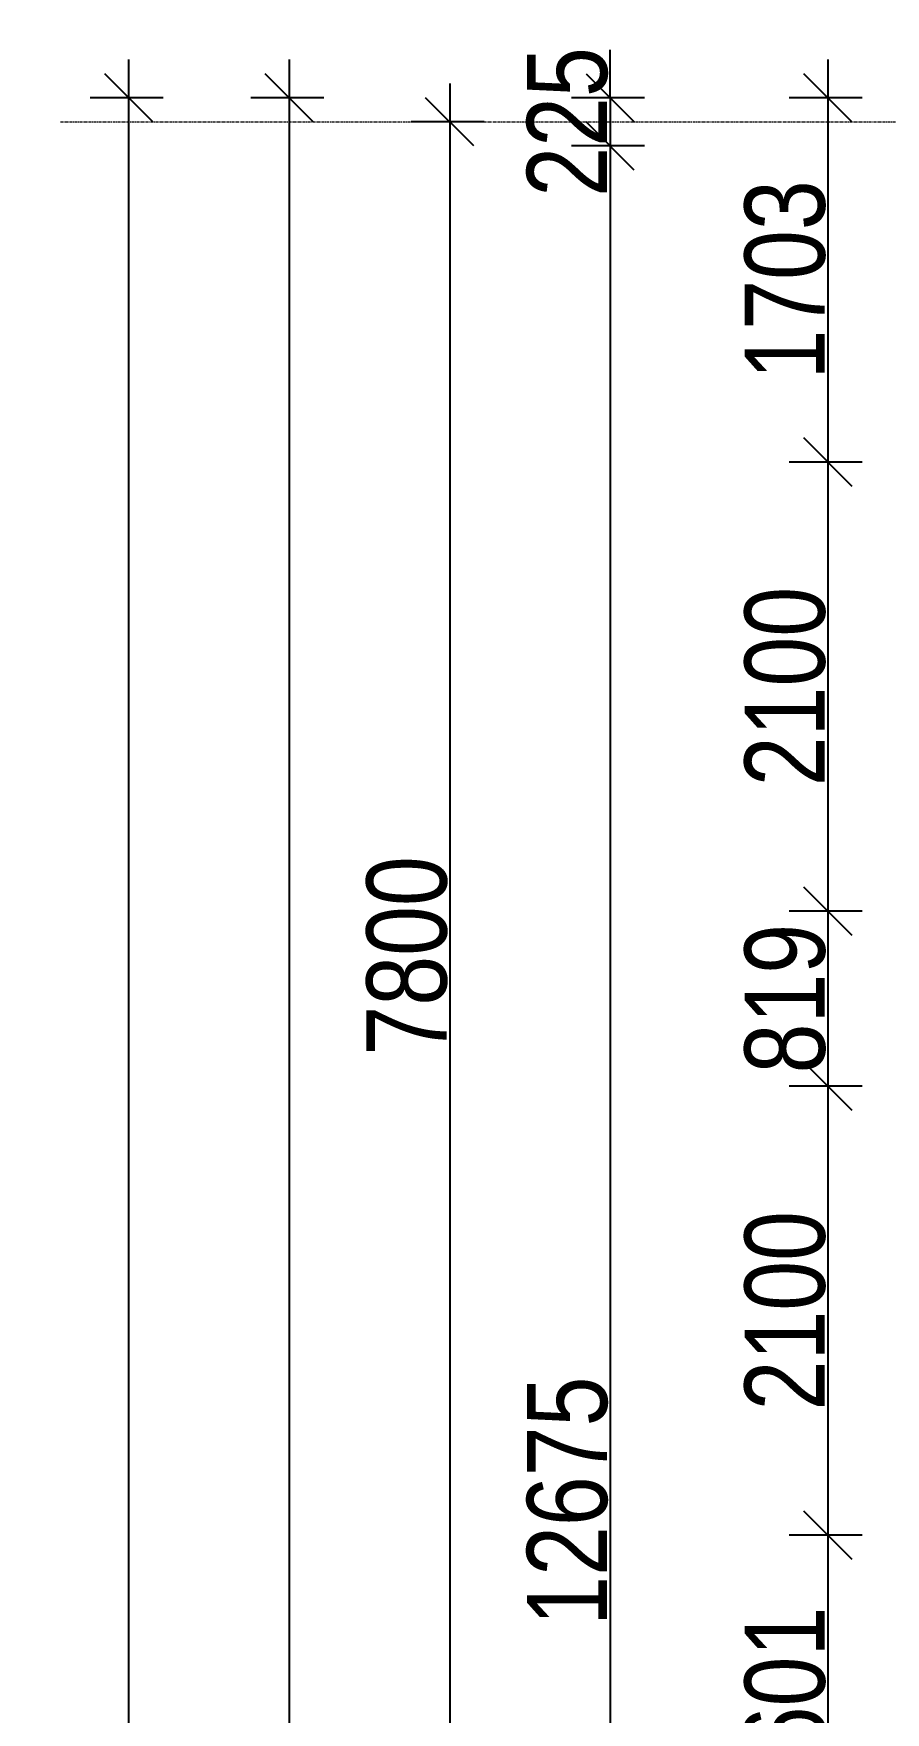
# Model space of a CAD drawing. Header units: millimetres. Extents: x -35190 to 411743, y -233114 to 23872.
# Drawn here: x 123950 to 127932, y 3524 to 11375 of the extents above; entities that cross this region are included whole.
import ezdxf

# ---------------------------------------------------------------- set-up
doc = ezdxf.new("R2010")
doc.units = ezdxf.units.MM
doc.linetypes.add('Grid Line', pattern=[22.225, 12.7, -3.175, 3.175, -3.175])
doc.layers.add('A-ANNO-DIMS', color=211, linetype='Continuous', lineweight=9)
doc.layers.add('S-GRID', color=1, linetype='Continuous', lineweight=9)
doc.styles.add('Arial_3', font='arial.ttf', dxfattribs={"width": 0.8, "height": 375})
doc.dimstyles.new('main_4_5mm', dxfattribs={"dimscale": 304.8, "dimtxt": 382.597275, "dimasz": 0.738189, "dimexe": 0.590551, "dimexo": 0.0625, "dimgap": 0.024606, "dimtad": 1, "dimdec": 0, "dimzin": 0, "dimdsep": 46, "dimtxsty": 'Arial_3', "dimblk1": 'OBLIQUE', "dimblk2": 'OBLIQUE', "dimsah": 1, "dimcen": 0.09, "dimdle": 0.590551, "dimazin": 0, "dimtfac": 1, "dimtdec": 4, "dimtix": 1, "dimtmove": 0, "dimatfit": 3, "dimfxl": 0.590551, "dimfxlon": 1, "dimtvp": 1, "dimtolj": 1, "dimtzin": 0, "dimarcsym": 2})

# ---------------------------------------------------------------- blocks, each defined once
blk = doc.blocks.new('_Oblique')
at = {"color": 0, "linetype": 'ByBlock', "lineweight": -2}
blk.add_line((-0.5, -0.5), (0.5, 0.5), dxfattribs=at)
blk = doc.blocks.new('*D3591')
at = {"layer": 'A-ANNO-DIMS', "color": 0, "lineweight": -2, "transparency": 16777216}
for p, q in [((127662.9, 11254.3), (127662.9, 9191.3)), ((127823.8, 11074.3), (127482.9, 11074.3)), ((127823.8, 9371.3), (127482.9, 9371.3))]:
    blk.add_line(p, q, dxfattribs=at)
at = {"layer": 'Defpoints', "color": 0, "transparency": 16777216}
for p in [(127842.9, 11074.3), (127662.9, 9371.3), (127842.9, 9371.3)]:
    blk.add_point(p, dxfattribs=at)
at = {"layer": 'A-ANNO-DIMS', "color": 0, "lineweight": -2, "transparency": 16777216, "xscale": 224.9999999999999, "yscale": 224.9999999999999, "zscale": 224.9999999999999}
for p, rotation in [((127662.9, 11074.3), 90), ((127662.9, 9371.3), 270)]:
    blk.add_blockref('_Oblique', p, dxfattribs=dict(at, rotation=rotation))
at = {"layer": 'A-ANNO-DIMS', "color": 0, "transparency": 16777216, "insert": (127463.8, 10222.8), "char_height": 375, "width": 1101.88, "attachment_point": 5, "rotation": 90, "style": 'Arial_3'}
blk.add_mtext('\\A1;1703', dxfattribs=at)
blk = doc.blocks.new('*D3592')
at = {"layer": 'A-ANNO-DIMS', "color": 0, "lineweight": -2, "transparency": 16777216}
for p, q in [((127662.9, 9551.3), (127662.9, 7091.3)), ((127823.8, 9371.3), (127482.9, 9371.3)), ((127823.8, 7271.3), (127482.9, 7271.3))]:
    blk.add_line(p, q, dxfattribs=at)
at = {"layer": 'Defpoints', "color": 0, "transparency": 16777216}
for p in [(127842.9, 9371.3), (127662.9, 7271.3), (127842.9, 7271.3)]:
    blk.add_point(p, dxfattribs=at)
at = {"layer": 'A-ANNO-DIMS', "color": 0, "lineweight": -2, "transparency": 16777216, "xscale": 224.9999999999999, "yscale": 224.9999999999999, "zscale": 224.9999999999999}
for p, rotation in [((127662.9, 9371.3), 90), ((127662.9, 7271.3), 270)]:
    blk.add_blockref('_Oblique', p, dxfattribs=dict(at, rotation=rotation))
at = {"layer": 'A-ANNO-DIMS', "color": 0, "transparency": 16777216, "insert": (127463.9, 8321.3), "char_height": 375, "width": 1101.88, "attachment_point": 5, "rotation": 90, "style": 'Arial_3'}
blk.add_mtext('\\A1;2100', dxfattribs=at)
blk = doc.blocks.new('*D3593')
at = {"layer": 'A-ANNO-DIMS', "color": 0, "lineweight": -2, "transparency": 16777216}
for p, q in [((127662.9, 7451.3), (127662.9, 6272.3)), ((127823.8, 7271.3), (127482.9, 7271.3)), ((127823.8, 6452.3), (127482.9, 6452.3))]:
    blk.add_line(p, q, dxfattribs=at)
at = {"layer": 'Defpoints', "color": 0, "transparency": 16777216}
for p in [(127842.9, 7271.3), (127662.9, 6452.3), (127842.9, 6452.3)]:
    blk.add_point(p, dxfattribs=at)
at = {"layer": 'A-ANNO-DIMS', "color": 0, "lineweight": -2, "transparency": 16777216, "xscale": 224.9999999999999, "yscale": 224.9999999999999, "zscale": 224.9999999999999}
for p, rotation in [((127662.9, 7271.3), 90), ((127662.9, 6452.3), 270)]:
    blk.add_blockref('_Oblique', p, dxfattribs=dict(at, rotation=rotation))
at = {"layer": 'A-ANNO-DIMS', "color": 0, "transparency": 16777216, "insert": (127463.9, 6861.8), "char_height": 375, "width": 826.41, "attachment_point": 5, "rotation": 90, "style": 'Arial_3'}
blk.add_mtext('\\A1;819', dxfattribs=at)
blk = doc.blocks.new('*D3594')
at = {"layer": 'A-ANNO-DIMS', "color": 0, "lineweight": -2, "transparency": 16777216}
for p, q in [((127662.9, 6632.3), (127662.9, 4172.3)), ((127823.8, 6452.3), (127482.9, 6452.3)), ((127823.8, 4352.3), (127482.9, 4352.3))]:
    blk.add_line(p, q, dxfattribs=at)
at = {"layer": 'Defpoints', "color": 0, "transparency": 16777216}
for p in [(127842.9, 6452.3), (127662.9, 4352.3), (127842.9, 4352.3)]:
    blk.add_point(p, dxfattribs=at)
at = {"layer": 'A-ANNO-DIMS', "color": 0, "lineweight": -2, "transparency": 16777216, "xscale": 224.9999999999999, "yscale": 224.9999999999999, "zscale": 224.9999999999999}
for p, rotation in [((127662.9, 6452.3), 90), ((127662.9, 4352.3), 270)]:
    blk.add_blockref('_Oblique', p, dxfattribs=dict(at, rotation=rotation))
at = {"layer": 'A-ANNO-DIMS', "color": 0, "transparency": 16777216, "insert": (127463.9, 5402.3), "char_height": 375, "width": 1101.88, "attachment_point": 5, "rotation": 90, "style": 'Arial_3'}
blk.add_mtext('\\A1;2100', dxfattribs=at)
blk = doc.blocks.new('*D3595')
at = {"layer": 'A-ANNO-DIMS', "color": 0, "lineweight": -2, "transparency": 16777216}
for p, q in [((127662.9, 4532.3), (127662.9, 2571.3)), ((127823.8, 4352.3), (127482.9, 4352.3)), ((127823.8, 2751.3), (127482.9, 2751.3))]:
    blk.add_line(p, q, dxfattribs=at)
at = {"layer": 'Defpoints', "color": 0, "transparency": 16777216}
for p in [(127842.9, 4352.3), (127662.9, 2751.3), (127842.9, 2751.3)]:
    blk.add_point(p, dxfattribs=at)
at = {"layer": 'A-ANNO-DIMS', "color": 0, "lineweight": -2, "transparency": 16777216, "xscale": 224.9999999999999, "yscale": 224.9999999999999, "zscale": 224.9999999999999}
for p, rotation in [((127662.9, 4352.3), 90), ((127662.9, 2751.3), 270)]:
    blk.add_blockref('_Oblique', p, dxfattribs=dict(at, rotation=rotation))
at = {"layer": 'A-ANNO-DIMS', "color": 0, "transparency": 16777216, "insert": (127463.9, 3551.8), "char_height": 375, "width": 1101.88, "attachment_point": 5, "rotation": 90, "style": 'Arial_3'}
blk.add_mtext('\\A1;1601', dxfattribs=at)
blk = doc.blocks.new('*D3605')
at = {"layer": 'A-ANNO-DIMS', "color": 0, "lineweight": -2, "transparency": 16777216}
for p, q in [((126645.2, 11074.3), (126645.2, 11299.3)), ((126806.1, 11074.3), (126465.2, 11074.3)), ((126645.2, 11074.3), (126645.2, 10849.3)), ((126806.1, 10849.3), (126465.2, 10849.3)), ((126645.2, 10849.3), (126645.2, 10624.3))]:
    blk.add_line(p, q, dxfattribs=at)
at = {"layer": 'Defpoints', "color": 0, "transparency": 16777216}
for p in [(126825.2, 11074.3), (126645.2, 10849.3), (126825.2, 10849.3)]:
    blk.add_point(p, dxfattribs=at)
at = {"layer": 'A-ANNO-DIMS', "color": 0, "lineweight": -2, "transparency": 16777216, "xscale": 224.9999999999999, "yscale": 224.9999999999999, "zscale": 224.9999999999999}
for p, rotation in [((126645.2, 11074.3), 270), ((126645.2, 10849.3), 90)]:
    blk.add_blockref('_Oblique', p, dxfattribs=dict(at, rotation=rotation))
at = {"layer": 'A-ANNO-DIMS', "color": 0, "transparency": 16777216, "insert": (126446.2, 10961.8), "char_height": 375, "width": 826.41, "attachment_point": 5, "rotation": 90, "style": 'Arial_3'}
blk.add_mtext('\\A1;225', dxfattribs=at)
blk = doc.blocks.new('*D3606')
at = {"layer": 'A-ANNO-DIMS', "color": 0, "lineweight": -2, "transparency": 16777216}
for p, q in [((126645.2, 11029.3), (126645.2, -2005.7)), ((126806.1, 10849.3), (126465.2, 10849.3)), ((126806.1, -1825.7), (126465.2, -1825.7))]:
    blk.add_line(p, q, dxfattribs=at)
at = {"layer": 'Defpoints', "color": 0, "transparency": 16777216}
for p in [(126825.2, 10849.3), (126645.2, -1825.7), (126825.2, -1825.7)]:
    blk.add_point(p, dxfattribs=at)
at = {"layer": 'A-ANNO-DIMS', "color": 0, "lineweight": -2, "transparency": 16777216, "xscale": 224.9999999999999, "yscale": 224.9999999999999, "zscale": 224.9999999999999}
for p, rotation in [((126645.2, 10849.3), 90), ((126645.2, -1825.7), 270)]:
    blk.add_blockref('_Oblique', p, dxfattribs=dict(at, rotation=rotation))
at = {"layer": 'A-ANNO-DIMS', "color": 0, "transparency": 16777216, "insert": (126446.2, 4511.8), "char_height": 375, "width": 1377.35, "attachment_point": 5, "rotation": 90, "style": 'Arial_3'}
blk.add_mtext('\\A1;12675', dxfattribs=at)
blk = doc.blocks.new('*D3612')
at = {"layer": 'A-ANNO-DIMS', "color": 0, "lineweight": -2, "transparency": 16777216}
for p, q in [((125895.2, 11141.8), (125895.2, 2981.8)), ((126056.1, 10961.8), (125715.2, 10961.8)), ((126056.1, 3161.8), (125715.2, 3161.8))]:
    blk.add_line(p, q, dxfattribs=at)
at = {"layer": 'Defpoints', "color": 0, "transparency": 16777216}
for p in [(126075.2, 10961.8), (125895.2, 3161.8), (126075.2, 3161.8)]:
    blk.add_point(p, dxfattribs=at)
at = {"layer": 'A-ANNO-DIMS', "color": 0, "lineweight": -2, "transparency": 16777216, "xscale": 224.9999999999999, "yscale": 224.9999999999999, "zscale": 224.9999999999999}
for p, rotation in [((125895.2, 10961.8), 90), ((125895.2, 3161.8), 270)]:
    blk.add_blockref('_Oblique', p, dxfattribs=dict(at, rotation=rotation))
at = {"layer": 'A-ANNO-DIMS', "color": 0, "transparency": 16777216, "insert": (125696.2, 7061.8), "char_height": 375, "width": 1101.88, "attachment_point": 5, "rotation": 90, "style": 'Arial_3'}
blk.add_mtext('\\A1;7800', dxfattribs=at)
blk = doc.blocks.new('*D3619')
at = {"layer": 'A-ANNO-DIMS', "color": 0, "lineweight": -2, "transparency": 16777216}
for p, q in [((125145.2, 11254.3), (125145.2, -12305.7)), ((125306.1, 11074.3), (124965.2, 11074.3)), ((125306.1, -12125.7), (124965.2, -12125.7))]:
    blk.add_line(p, q, dxfattribs=at)
at = {"layer": 'Defpoints', "color": 0, "transparency": 16777216}
for p in [(125325.2, 11074.3), (125145.2, -12125.7), (125325.2, -12125.7)]:
    blk.add_point(p, dxfattribs=at)
at = {"layer": 'A-ANNO-DIMS', "color": 0, "lineweight": -2, "transparency": 16777216, "xscale": 224.9999999999999, "yscale": 224.9999999999999, "zscale": 224.9999999999999}
for p, rotation in [((125145.2, 11074.3), 90), ((125145.2, -12125.7), 270)]:
    blk.add_blockref('_Oblique', p, dxfattribs=dict(at, rotation=rotation))
at = {"layer": 'A-ANNO-DIMS', "color": 0, "transparency": 16777216, "insert": (124946.1, -525.7), "char_height": 375, "width": 1377.35, "attachment_point": 5, "rotation": 90, "style": 'Arial_3'}
blk.add_mtext('\\A1;23200', dxfattribs=at)
blk = doc.blocks.new('*D3623')
at = {"layer": 'A-ANNO-DIMS', "color": 0, "lineweight": -2, "transparency": 16777216}
for p, q in [((124395.2, -24540.7), (124395.2, 11254.3)), ((124556.1, 11074.3), (124215.2, 11074.3)), ((124556.1, -24360.7), (124215.2, -24360.7))]:
    blk.add_line(p, q, dxfattribs=at)
at = {"layer": 'Defpoints', "color": 0, "transparency": 16777216}
for p in [(124395.2, 11074.3), (124575.2, 11074.3), (124575.2, -24360.7)]:
    blk.add_point(p, dxfattribs=at)
at = {"layer": 'A-ANNO-DIMS', "color": 0, "lineweight": -2, "transparency": 16777216, "xscale": 224.9999999999999, "yscale": 224.9999999999999, "zscale": 224.9999999999999}
for p, rotation in [((124395.2, 11074.3), 90), ((124395.2, -24360.7), 270)]:
    blk.add_blockref('_Oblique', p, dxfattribs=dict(at, rotation=rotation))
at = {"layer": 'A-ANNO-DIMS', "color": 0, "transparency": 16777216, "insert": (124196.1, -6643.2), "char_height": 375, "width": 1377.35, "attachment_point": 5, "rotation": 90, "style": 'Arial_3'}
blk.add_mtext('\\A1;35435', dxfattribs=at)

msp = doc.modelspace()

# ---------------------------------------------------------------- linework, layer by layer
at = {"layer": 'S-GRID', "linetype": 'Grid Line'}
msp.add_line((124075.2, 10961.8), (187181.8, 10961.8), dxfattribs=at)

# ---------------------------------------------------------------- dimensions: what is measured, and where the dimension line sits
at = {"layer": 'A-ANNO-DIMS'}
for base, p1, p2, override, picture, middle in [((126645.2, 10849.3), (126825.2, 11074.3), (126825.2, 10849.3), {"dimpost": '<>', "dimfxl": 225}, '*D3605', (126446.2, 10961.8)), ((124395.2, 11074.3), (124575.2, -24360.7), (124575.2, 11074.3), {"dimpost": '<>', "dimfxl": 35435}, '*D3623', (124196.1, -6643.2)), ((125145.2, -12125.7), (125325.2, 11074.3), (125325.2, -12125.7), {"dimpost": '<>', "dimfxl": 23200}, '*D3619', (124946.1, -525.7)), ((127662.9, 9371.3), (127842.9, 11074.3), (127842.9, 9371.3), {"dimpost": '<>', "dimfxl": 1703}, '*D3591', (127463.8, 10222.8)), ((125895.2, 3161.8), (126075.2, 10961.8), (126075.2, 3161.8), {"dimpost": '<>', "dimfxl": 7800}, '*D3612', (125696.2, 7061.8)), ((126645.2, -1825.7), (126825.2, 10849.3), (126825.2, -1825.7), {"dimpost": '<>', "dimfxl": 12675}, '*D3606', (126446.2, 4511.8)), ((127662.9, 7271.3), (127842.9, 9371.3), (127842.9, 7271.3), {"dimpost": '<>', "dimfxl": 2100}, '*D3592', (127463.9, 8321.3)), ((127662.9, 6452.3), (127842.9, 7271.3), (127842.9, 6452.3), {"dimpost": '<>', "dimfxl": 819}, '*D3593', (127463.9, 6861.8)), ((127662.9, 4352.3), (127842.9, 6452.3), (127842.9, 4352.3), {"dimpost": '<>', "dimfxl": 2100}, '*D3594', (127463.9, 5402.3)), ((127662.9, 2751.3), (127842.9, 4352.3), (127842.9, 2751.3), {"dimpost": '<>', "dimfxl": 1601}, '*D3595', (127463.9, 3551.8))]:
    dim = msp.add_linear_dim(base=base, p1=p1, p2=p2, angle=90, dimstyle='main_4_5mm', override=override, dxfattribs=at)
    dim.commit()
    dim.dimension.update_dxf_attribs({"geometry": picture, "text_midpoint": middle})

doc.saveas('drawing.dxf')
